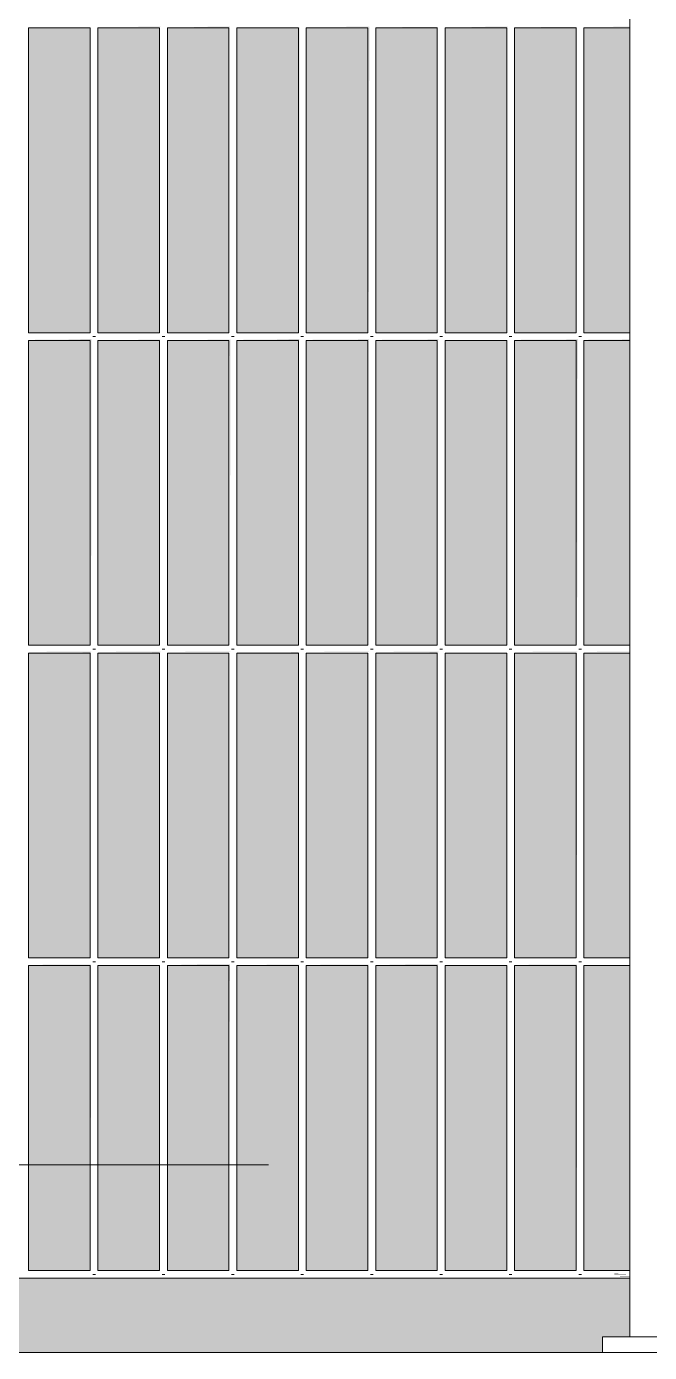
# Model space of a CAD drawing. Header units: metres. Extents: x -14 to 130, y -38 to 4.
# Drawn here: x 106.799 to 107.198, y -31.844 to -30.995 of the extents above; entities that cross this region are included whole.
import ezdxf

# ---------------------------------------------------------------- set-up
doc = ezdxf.new("R2010")
doc.units = ezdxf.units.M
doc.header["$MEASUREMENT"] = 0
for name, color, linetype in [('A-Ost_Ansicht Ost PP_2_140 Geländer transparent', 7, 'Continuous'), ('A-Ost_Ansicht Ost PP_2_717 Außen Ausstattung', 7, 'Continuous'), ('A-Ost_Ansicht Ost PP_2_725 Nachbarbebauung', 7, 'Continuous'), ('A-Ost_Ansicht Ost PP_2_910 Allgemein Bemaßung.x', 7, 'Continuous')]:
    doc.layers.add(name, color=color, linetype=linetype)

msp = doc.modelspace()

# ---------------------------------------------------------------- hatches: boundary and pattern name
at = {"layer": 'A-Ost_Ansicht Ost PP_2_140 Geländer transparent', "linetype": 'Continuous', "lineweight": 0, "true_color": 0x000000}
for points in [[(106.80016, -30.99623), (106.80016, -31.19123), (106.83962, -31.19123), (106.83962, -30.99623)], [(106.84462, -31.19123), (106.88409, -31.19123), (106.88409, -30.99623), (106.84462, -30.99623)], [(106.88909, -30.99623), (106.88909, -31.19123), (106.92855, -31.19123), (106.92855, -30.99623)], [(106.97302, -30.99623), (106.93355, -30.99623), (106.93355, -31.19123), (106.97302, -31.19123)], [(107.01748, -30.99623), (106.97802, -30.99623), (106.97802, -31.19123), (107.01748, -31.19123)], [(107.02248, -30.99623), (107.02248, -31.19123), (107.06194, -31.19123), (107.06194, -30.99623)], [(107.06694, -30.99623), (107.06694, -31.19123), (107.10641, -31.19123), (107.10641, -30.99623)], [(107.15087, -30.99623), (107.11141, -30.99623), (107.11141, -31.19123), (107.15087, -31.19123)], [(107.15587, -30.99623), (107.15587, -31.19123), (107.18533, -31.19123), (107.18533, -30.99623)], [(106.80016, -31.19623), (106.80016, -31.39123), (106.83962, -31.39123), (106.83962, -31.19623)], [(106.88409, -31.19623), (106.84462, -31.19623), (106.84462, -31.39123), (106.88409, -31.39123)], [(106.88909, -31.39123), (106.92855, -31.39123), (106.92855, -31.19623), (106.88909, -31.19623)], [(106.93355, -31.19623), (106.93355, -31.39123), (106.97302, -31.39123), (106.97302, -31.19623)], [(107.01748, -31.19623), (106.97802, -31.19623), (106.97802, -31.39123), (107.01748, -31.39123)], [(107.02248, -31.39123), (107.06194, -31.39123), (107.06194, -31.19623), (107.02248, -31.19623)], [(107.10641, -31.19623), (107.06694, -31.19623), (107.06694, -31.39123), (107.10641, -31.39123)], [(107.11141, -31.19623), (107.11141, -31.39123), (107.15087, -31.39123), (107.15087, -31.19623)], [(107.15587, -31.39123), (107.18533, -31.39123), (107.18533, -31.19623), (107.15587, -31.19623)], [(106.83962, -31.39623), (106.80016, -31.39623), (106.80016, -31.59123), (106.83962, -31.59123)], [(106.84462, -31.59123), (106.88409, -31.59123), (106.88409, -31.39623), (106.84462, -31.39623)], [(106.88909, -31.59123), (106.92855, -31.59123), (106.92855, -31.39623), (106.88909, -31.39623)], [(106.93355, -31.39623), (106.93355, -31.59123), (106.97302, -31.59123), (106.97302, -31.39623)], [(107.01748, -31.39623), (106.97802, -31.39623), (106.97802, -31.59123), (107.01748, -31.59123)], [(107.06194, -31.39623), (107.02248, -31.39623), (107.02248, -31.59123), (107.06194, -31.59123)], [(107.10641, -31.39623), (107.06694, -31.39623), (107.06694, -31.59123), (107.10641, -31.59123)], [(107.11141, -31.59123), (107.15087, -31.59123), (107.15087, -31.39623), (107.11141, -31.39623)], [(107.18533, -31.39623), (107.15587, -31.39623), (107.15587, -31.59123), (107.18533, -31.59123)], [(106.80016, -31.59623), (106.80016, -31.79123), (106.83962, -31.79123), (106.83962, -31.59623)], [(106.84462, -31.79123), (106.88409, -31.79123), (106.88409, -31.59623), (106.84462, -31.59623)], [(106.88909, -31.79123), (106.92855, -31.79123), (106.92855, -31.59623), (106.88909, -31.59623)], [(106.97302, -31.59623), (106.93355, -31.59623), (106.93355, -31.79123), (106.97302, -31.79123)], [(106.97802, -31.79123), (107.01748, -31.79123), (107.01748, -31.59623), (106.97802, -31.59623)], [(107.06194, -31.59623), (107.02248, -31.59623), (107.02248, -31.79123), (107.06194, -31.79123)], [(107.06694, -31.59623), (107.06694, -31.79123), (107.10641, -31.79123), (107.10641, -31.59623)], [(107.11141, -31.79123), (107.15087, -31.79123), (107.15087, -31.59623), (107.11141, -31.59623)], [(107.15587, -31.59623), (107.15587, -31.79123), (107.18533, -31.79123), (107.18533, -31.59623)], [(107.18533, -31.79623), (106.39444, -31.79623), (106.39444, -31.84373), (107.16781, -31.84373), (107.16781, -31.83373), (107.18533, -31.83373)]]:
    msp.add_hatch(color=18, dxfattribs=at).paths.add_polyline_path(points)
at = {"layer": 'A-Ost_Ansicht Ost PP_2_717 Außen Ausstattung', "linetype": 'Continuous', "lineweight": 0, "true_color": 0x000000}
for points in [[(106.79926, -30.99534), (106.84021, -30.99564)], [(106.79957, -30.99564), (106.83996, -30.99589)], [(106.79982, -30.99589), (106.83977, -30.99608)], [(106.80001, -30.99608), (106.83966, -30.99619)], [(106.83977, -30.99608), (106.83966, -31.19127)], [(106.83977, -30.99608), (106.83977, -31.19138), (106.83996, -30.99589)], [(106.84021, -30.99564), (106.83996, -31.19156)], [(106.84021, -31.19181), (106.84051, -30.99534)], [(106.88498, -30.99534), (106.84373, -30.99534), (106.88467, -30.99564)], [(106.84404, -30.99564), (106.88442, -30.99589)], [(106.84429, -30.99589), (106.88424, -30.99608)], [(106.84447, -30.99608), (106.88413, -30.99619)], [(106.88413, -30.99619), (106.88413, -31.19127), (106.88424, -30.99608)], [(106.88424, -31.19138), (106.88442, -30.99589)], [(106.88442, -31.19156), (106.88467, -30.99564)], [(106.88467, -31.19181), (106.88498, -30.99534)], [(106.92944, -30.99534), (106.88819, -30.99534), (106.92914, -30.99564)], [(106.92914, -30.99564), (106.8885, -30.99564), (106.92889, -30.99589)], [(106.92889, -30.99589), (106.88875, -30.99589), (106.9287, -30.99608)], [(106.88894, -30.99608), (106.92859, -30.99619)], [(106.9287, -30.99608), (106.92859, -31.19127)], [(106.9287, -31.19138), (106.92889, -30.99589)], [(106.92889, -31.19156), (106.92914, -30.99564)], [(106.92914, -31.19181), (106.92944, -30.99534)], [(106.93266, -30.99534), (106.9736, -30.99564)], [(106.93297, -30.99564), (106.97335, -30.99589)], [(106.93322, -30.99589), (106.97317, -30.99608)], [(106.97317, -30.99608), (106.9334, -30.99608), (106.97305, -30.99619)], [(106.97317, -30.99608), (106.97305, -31.19127)], [(106.97317, -31.19138), (106.97335, -30.99589)], [(106.97335, -31.19156), (106.9736, -30.99564)], [(106.9736, -30.99564), (106.9736, -31.19181), (106.97391, -30.99534)], [(107.01837, -30.99534), (106.97712, -30.99534), (107.01806, -30.99564)], [(106.97743, -30.99564), (107.01781, -30.99589)], [(107.01781, -30.99589), (106.97768, -30.99589), (107.01763, -30.99608)], [(106.97786, -30.99608), (107.01752, -30.99619)], [(107.01763, -30.99608), (107.01752, -31.19127)], [(107.01763, -31.19138), (107.01781, -30.99589)], [(107.01781, -31.19156), (107.01806, -30.99564)], [(107.01806, -30.99564), (107.01806, -31.19181), (107.01837, -30.99534)], [(107.02159, -30.99534), (107.06253, -30.99564)], [(107.06253, -30.99564), (107.02189, -30.99564), (107.06228, -30.99589)], [(107.06228, -30.99589), (107.02214, -30.99589), (107.06209, -30.99608)], [(107.06209, -30.99608), (107.02233, -30.99608), (107.06198, -30.99619)], [(107.06209, -30.99608), (107.06198, -31.19127)], [(107.06209, -31.19138), (107.06228, -30.99589)], [(107.06228, -31.19156), (107.06253, -30.99564)], [(107.06284, -30.99534), (107.06253, -31.19181)], [(107.1073, -30.99534), (107.06605, -30.99534), (107.10699, -30.99564)], [(107.10699, -30.99564), (107.06636, -30.99564), (107.10674, -30.99589)], [(107.06661, -30.99589), (107.10656, -30.99608)], [(107.10656, -30.99608), (107.06679, -30.99608), (107.10645, -30.99619)], [(107.10645, -30.99619), (107.10645, -31.19127), (107.10656, -30.99608)], [(107.10656, -31.19138), (107.10674, -30.99589)], [(107.10674, -31.19156), (107.10699, -30.99564)], [(107.10699, -31.19181), (107.1073, -30.99534)], [(107.11051, -30.99534), (107.15146, -30.99564)], [(107.15146, -30.99564), (107.11082, -30.99564), (107.15121, -30.99589)], [(107.15121, -30.99589), (107.11107, -30.99589), (107.15102, -30.99608)], [(107.11126, -30.99608), (107.15091, -30.99619)], [(107.15091, -31.19127), (107.15102, -30.99608)], [(107.15102, -30.99608), (107.15102, -31.19138), (107.15121, -30.99589)], [(107.15121, -31.19156), (107.15146, -30.99564)], [(107.15146, -31.19181), (107.15176, -30.99534)], [(107.18533, -30.99534), (107.15498, -30.99534), (107.18533, -30.99564)], [(107.15529, -30.99564), (107.18533, -30.99589)], [(107.18533, -30.99589), (107.15554, -30.99589), (107.18533, -30.99608)], [(107.18533, -30.99608), (107.15572, -30.99608), (107.18533, -30.99619)], [(106.84051, -31.19534), (106.79926, -31.19534), (106.84021, -31.19564)], [(106.84021, -31.19564), (106.84021, -31.39181), (106.84051, -31.19534)], [(106.84373, -31.19534), (106.88467, -31.19564)], [(106.88498, -31.19534), (106.88467, -31.39181)], [(106.88819, -31.19534), (106.92914, -31.19564)], [(106.92914, -31.19564), (106.92914, -31.39181), (106.92944, -31.19534)], [(106.97391, -31.19534), (106.93266, -31.19534), (106.9736, -31.19564)], [(106.97391, -31.19534), (106.9736, -31.39181)], [(107.01837, -31.19534), (106.97712, -31.19534), (107.01806, -31.19564)], [(107.01806, -31.39181), (107.01837, -31.19534)], [(107.06284, -31.19534), (107.02159, -31.19534), (107.06253, -31.19564)], [(107.06284, -31.19534), (107.06253, -31.39181)], [(107.06605, -31.19534), (107.10699, -31.19564)], [(107.10699, -31.39181), (107.1073, -31.19534)], [(107.15176, -31.19534), (107.11051, -31.19534), (107.15146, -31.19564)], [(107.15146, -31.19564), (107.15146, -31.39181), (107.15176, -31.19534)], [(107.18533, -31.19534), (107.15498, -31.19534), (107.18533, -31.19564)], [(107.17325, -31.19127), (107.18533, -31.19138)], [(107.17367, -31.19138), (107.18533, -31.19156)], [(107.17407, -31.19156), (107.18533, -31.19181)], [(107.17442, -31.19181), (107.18533, -31.19212)], [(107.17473, -31.19212), (107.18533, -31.19248)], [(107.17498, -31.19248), (107.18533, -31.19287)], [(107.17498, -31.19498), (107.18533, -31.19534)], [(107.17517, -31.19287), (107.18533, -31.1933)], [(107.17517, -31.19458), (107.18533, -31.19498)], [(107.17528, -31.1933), (107.18533, -31.19373)], [(107.17528, -31.19416), (107.18533, -31.19458)], [(107.17532, -31.19373), (107.18533, -31.19416)], [(106.84021, -31.19564), (106.79957, -31.19564), (106.83996, -31.19589)], [(106.79982, -31.19589), (106.83977, -31.19608)], [(106.83977, -31.19608), (106.80001, -31.19608), (106.83966, -31.19619)], [(106.83966, -31.39127), (106.83977, -31.19608)], [(106.83996, -31.19589), (106.83977, -31.39138)], [(106.84021, -31.19564), (106.83996, -31.39156)], [(106.88467, -31.19564), (106.84404, -31.19564), (106.88442, -31.19589)], [(106.88442, -31.19589), (106.84429, -31.19589), (106.88424, -31.19608)], [(106.88424, -31.19608), (106.84447, -31.19608), (106.88413, -31.19619)], [(106.88413, -31.19619), (106.88413, -31.39127), (106.88424, -31.19608)], [(106.88424, -31.19608), (106.88424, -31.39138), (106.88442, -31.19589)], [(106.88467, -31.19564), (106.88442, -31.39156)], [(106.92914, -31.19564), (106.8885, -31.19564), (106.92889, -31.19589)], [(106.88875, -31.19589), (106.9287, -31.19608)], [(106.88894, -31.19608), (106.92859, -31.19619)], [(106.9287, -31.19608), (106.92859, -31.39127)], [(106.9287, -31.19608), (106.9287, -31.39138), (106.92889, -31.19589)], [(106.92889, -31.39156), (106.92914, -31.19564)], [(106.9736, -31.19564), (106.93297, -31.19564), (106.97335, -31.19589)], [(106.93322, -31.19589), (106.97317, -31.19608)], [(106.9334, -31.19608), (106.97305, -31.19619)], [(106.97305, -31.19619), (106.97305, -31.39127), (106.97317, -31.19608)], [(106.97317, -31.19608), (106.97317, -31.39138), (106.97335, -31.19589)], [(106.9736, -31.19564), (106.97335, -31.39156)], [(106.97743, -31.19564), (107.01781, -31.19589)], [(107.01781, -31.19589), (106.97768, -31.19589), (107.01763, -31.19608)], [(107.01763, -31.19608), (106.97786, -31.19608), (107.01752, -31.19619)], [(107.01752, -31.19619), (107.01752, -31.39127), (107.01763, -31.19608)], [(107.01763, -31.19608), (107.01763, -31.39138), (107.01781, -31.19589)], [(107.01781, -31.39156), (107.01806, -31.19564)], [(107.02189, -31.19564), (107.06228, -31.19589)], [(107.02214, -31.19589), (107.06209, -31.19608)], [(107.06209, -31.19608), (107.02233, -31.19608), (107.06198, -31.19619)], [(107.06198, -31.19619), (107.06198, -31.39127), (107.06209, -31.19608)], [(107.06209, -31.19608), (107.06209, -31.39138), (107.06228, -31.19589)], [(107.06253, -31.19564), (107.06228, -31.39156)], [(107.06636, -31.19564), (107.10674, -31.19589)], [(107.06661, -31.19589), (107.10656, -31.19608)], [(107.10656, -31.19608), (107.06679, -31.19608), (107.10645, -31.19619)], [(107.10656, -31.19608), (107.10645, -31.39127)], [(107.10656, -31.19608), (107.10656, -31.39138), (107.10674, -31.19589)], [(107.10674, -31.39156), (107.10699, -31.19564)], [(107.11082, -31.19564), (107.15121, -31.19589)], [(107.15121, -31.19589), (107.11107, -31.19589), (107.15102, -31.19608)], [(107.11126, -31.19608), (107.15091, -31.19619)], [(107.15091, -31.19619), (107.15091, -31.39127), (107.15102, -31.19608)], [(107.15121, -31.19589), (107.15102, -31.39138)], [(107.15121, -31.19589), (107.15121, -31.39156), (107.15146, -31.19564)], [(107.15529, -31.19564), (107.18533, -31.19589)], [(107.15554, -31.19589), (107.18533, -31.19608)], [(107.15572, -31.19608), (107.18533, -31.19619)], [(106.84051, -31.39534), (106.79926, -31.39534), (106.84021, -31.39564)], [(106.84021, -31.39564), (106.79957, -31.39564), (106.83996, -31.39589)], [(106.83996, -31.39589), (106.79982, -31.39589), (106.83977, -31.39608)], [(106.83977, -31.39608), (106.80001, -31.39608), (106.83966, -31.39619)], [(106.83966, -31.59127), (106.83977, -31.39608)], [(106.83977, -31.39608), (106.83977, -31.59138), (106.83996, -31.39589)], [(106.84021, -31.39564), (106.83996, -31.59156)], [(106.84021, -31.59181), (106.84051, -31.39534)], [(106.88498, -31.39534), (106.84373, -31.39534), (106.88467, -31.39564)], [(106.88467, -31.39564), (106.84404, -31.39564), (106.88442, -31.39589)], [(106.88442, -31.39589), (106.84429, -31.39589), (106.88424, -31.39608)], [(106.84447, -31.39608), (106.88413, -31.39619)], [(106.88413, -31.59127), (106.88424, -31.39608)], [(106.88442, -31.39589), (106.88424, -31.59138)], [(106.88442, -31.59156), (106.88467, -31.39564)], [(106.88467, -31.59181), (106.88498, -31.39534)], [(106.92944, -31.39534), (106.88819, -31.39534), (106.92914, -31.39564)], [(106.8885, -31.39564), (106.92889, -31.39589)], [(106.92889, -31.39589), (106.88875, -31.39589), (106.9287, -31.39608)], [(106.9287, -31.39608), (106.88894, -31.39608), (106.92859, -31.39619)], [(106.92859, -31.39619), (106.92859, -31.59127), (106.9287, -31.39608)], [(106.9287, -31.59138), (106.92889, -31.39589)], [(106.92889, -31.59156), (106.92914, -31.39564)], [(106.92914, -31.59181), (106.92944, -31.39534)], [(106.93266, -31.39534), (106.9736, -31.39564)], [(106.9736, -31.39564), (106.93297, -31.39564), (106.97335, -31.39589)], [(106.97335, -31.39589), (106.93322, -31.39589), (106.97317, -31.39608)], [(106.9334, -31.39608), (106.97305, -31.39619)], [(106.97305, -31.59127), (106.97317, -31.39608)], [(106.97317, -31.59138), (106.97335, -31.39589)], [(106.97335, -31.59156), (106.9736, -31.39564)], [(106.9736, -31.59181), (106.97391, -31.39534)], [(107.01837, -31.39534), (106.97712, -31.39534), (107.01806, -31.39564)], [(106.97743, -31.39564), (107.01781, -31.39589)], [(107.01781, -31.39589), (106.97768, -31.39589), (107.01763, -31.39608)], [(106.97786, -31.39608), (107.01752, -31.39619)], [(107.01763, -31.39608), (107.01752, -31.59127)], [(107.01781, -31.39589), (107.01763, -31.59138)], [(107.01781, -31.59156), (107.01806, -31.39564)], [(107.01806, -31.59181), (107.01837, -31.39534)], [(107.06284, -31.39534), (107.02159, -31.39534), (107.06253, -31.39564)], [(107.06253, -31.39564), (107.02189, -31.39564), (107.06228, -31.39589)], [(107.06228, -31.39589), (107.02214, -31.39589), (107.06209, -31.39608)], [(107.02233, -31.39608), (107.06198, -31.39619)], [(107.06198, -31.39619), (107.06198, -31.59127), (107.06209, -31.39608)], [(107.06228, -31.39589), (107.06209, -31.59138)], [(107.06228, -31.59156), (107.06253, -31.39564)], [(107.06253, -31.59181), (107.06284, -31.39534)], [(107.06605, -31.39534), (107.10699, -31.39564)], [(107.06636, -31.39564), (107.10674, -31.39589)], [(107.06661, -31.39589), (107.10656, -31.39608)], [(107.10656, -31.39608), (107.06679, -31.39608), (107.10645, -31.39619)], [(107.10645, -31.59127), (107.10656, -31.39608)], [(107.10674, -31.39589), (107.10656, -31.59138)], [(107.10674, -31.59156), (107.10699, -31.39564)], [(107.10699, -31.59181), (107.1073, -31.39534)], [(107.15176, -31.39534), (107.11051, -31.39534), (107.15146, -31.39564)], [(107.11082, -31.39564), (107.15121, -31.39589)], [(107.15121, -31.39589), (107.11107, -31.39589), (107.15102, -31.39608)], [(107.11126, -31.39608), (107.15091, -31.39619)], [(107.15091, -31.59127), (107.15102, -31.39608)], [(107.15102, -31.59138), (107.15121, -31.39589)], [(107.15121, -31.39589), (107.15121, -31.59156), (107.15146, -31.39564)], [(107.15146, -31.59181), (107.15176, -31.39534)], [(107.18533, -31.39534), (107.15498, -31.39534), (107.18533, -31.39564)], [(107.15529, -31.39564), (107.18533, -31.39589)], [(107.18533, -31.39589), (107.15554, -31.39589), (107.18533, -31.39608)], [(107.18533, -31.39608), (107.15572, -31.39608), (107.18533, -31.39619)], [(107.17325, -31.39127), (107.18533, -31.39138)], [(107.17367, -31.39138), (107.18533, -31.39156)], [(107.17407, -31.39156), (107.18533, -31.39181)], [(107.17442, -31.39181), (107.18533, -31.39212)], [(107.17473, -31.39212), (107.18533, -31.39248)], [(107.17498, -31.39248), (107.18533, -31.39287)], [(107.17498, -31.39498), (107.18532, -31.39534)], [(107.17517, -31.39287), (107.18533, -31.3933)], [(107.17517, -31.39458), (107.18533, -31.39498)], [(107.17528, -31.3933), (107.18533, -31.39373)], [(107.17528, -31.39416), (107.18533, -31.39458)], [(107.17532, -31.39373), (107.18533, -31.39416)], [(107.17325, -31.59127), (107.18533, -31.59138)], [(107.17367, -31.59138), (107.18533, -31.59156)], [(107.17407, -31.59156), (107.18533, -31.59181)], [(107.17442, -31.59181), (107.18533, -31.59212)], [(107.17473, -31.59212), (107.18533, -31.59248)], [(107.17498, -31.59248), (107.18533, -31.59287)], [(107.17517, -31.59287), (107.18533, -31.5933)], [(107.17528, -31.5933), (107.18533, -31.59373)], [(107.17528, -31.59416), (107.18533, -31.59458)], [(107.17532, -31.59373), (107.18533, -31.59416)], [(106.79926, -31.59534), (106.84021, -31.59564)], [(106.84021, -31.59564), (106.79957, -31.59564), (106.83996, -31.59589)], [(106.83996, -31.59589), (106.79982, -31.59589), (106.83977, -31.59608)], [(106.80001, -31.59608), (106.83966, -31.59619)], [(106.83977, -31.59608), (106.83966, -31.79127)], [(106.83977, -31.59608), (106.83977, -31.79138), (106.83996, -31.59589)], [(106.83996, -31.59589), (106.83996, -31.79156), (106.84021, -31.59564)], [(106.84021, -31.79181), (106.84051, -31.59534)], [(106.84373, -31.59534), (106.88467, -31.59564)], [(106.84404, -31.59564), (106.88442, -31.59589)], [(106.88442, -31.59589), (106.84429, -31.59589), (106.88424, -31.59608)], [(106.84447, -31.59608), (106.88413, -31.59619)], [(106.88424, -31.59608), (106.88413, -31.79127)], [(106.88424, -31.79138), (106.88442, -31.59589)], [(106.88442, -31.79156), (106.88467, -31.59564)], [(106.88498, -31.59534), (106.88467, -31.79181)], [(106.92944, -31.59534), (106.88819, -31.59534), (106.92914, -31.59564)], [(106.92914, -31.59564), (106.8885, -31.59564), (106.92889, -31.59589)], [(106.88875, -31.59589), (106.9287, -31.59608)], [(106.9287, -31.59608), (106.88894, -31.59608), (106.92859, -31.59619)], [(106.9287, -31.59608), (106.92859, -31.79127)], [(106.9287, -31.59608), (106.9287, -31.79138), (106.92889, -31.59589)], [(106.92889, -31.59589), (106.92889, -31.79156), (106.92914, -31.59564)], [(106.92944, -31.59534), (106.92914, -31.79181)], [(106.97391, -31.59534), (106.93266, -31.59534), (106.9736, -31.59564)], [(106.93297, -31.59564), (106.97335, -31.59589)], [(106.97335, -31.59589), (106.93322, -31.59589), (106.97317, -31.59608)], [(106.9334, -31.59608), (106.97305, -31.59619)], [(106.97305, -31.79127), (106.97317, -31.59608)], [(106.97317, -31.59608), (106.97317, -31.79138), (106.97335, -31.59589)], [(106.97335, -31.79156), (106.9736, -31.59564)], [(106.9736, -31.79181), (106.97391, -31.59534)], [(106.97712, -31.59534), (107.01806, -31.59564)], [(107.01806, -31.59564), (106.97743, -31.59564), (107.01781, -31.59589)], [(106.97768, -31.59589), (107.01763, -31.59608)], [(107.01763, -31.59608), (106.97786, -31.59608), (107.01752, -31.59619)], [(107.01752, -31.79127), (107.01763, -31.59608)], [(107.01763, -31.59608), (107.01763, -31.79138), (107.01781, -31.59589)], [(107.01781, -31.79156), (107.01806, -31.59564)], [(107.01806, -31.79181), (107.01837, -31.59534)], [(107.06284, -31.59534), (107.02159, -31.59534), (107.06253, -31.59564)], [(107.06253, -31.59564), (107.02189, -31.59564), (107.06228, -31.59589)], [(107.02214, -31.59589), (107.06209, -31.59608)], [(107.06209, -31.59608), (107.02233, -31.59608), (107.06198, -31.59619)], [(107.06198, -31.79127), (107.06209, -31.59608)], [(107.06209, -31.59608), (107.06209, -31.79138), (107.06228, -31.59589)], [(107.06228, -31.79156), (107.06253, -31.59564)], [(107.06284, -31.59534), (107.06253, -31.79181)], [(107.06605, -31.59534), (107.10699, -31.59564)], [(107.06636, -31.59564), (107.10674, -31.59589)], [(107.06661, -31.59589), (107.10656, -31.59608)], [(107.10656, -31.59608), (107.06679, -31.59608), (107.10645, -31.59619)], [(107.10645, -31.79127), (107.10656, -31.59608)], [(107.10656, -31.59608), (107.10656, -31.79138), (107.10674, -31.59589)], [(107.10674, -31.79156), (107.10699, -31.59564)], [(107.10699, -31.79181), (107.1073, -31.59534)], [(107.11051, -31.59534), (107.15146, -31.59564)], [(107.15146, -31.59564), (107.11082, -31.59564), (107.15121, -31.59589)], [(107.15121, -31.59589), (107.11107, -31.59589), (107.15102, -31.59608)], [(107.11126, -31.59608), (107.15091, -31.59619)], [(107.15091, -31.79127), (107.15102, -31.59608)], [(107.15102, -31.79138), (107.15121, -31.59589)], [(107.15121, -31.59589), (107.15121, -31.79156), (107.15146, -31.59564)], [(107.15146, -31.79181), (107.15176, -31.59534)], [(107.15498, -31.59534), (107.18533, -31.59564)], [(107.15529, -31.59564), (107.18533, -31.59589)], [(107.15554, -31.59589), (107.18533, -31.59608)], [(107.15572, -31.59608), (107.18533, -31.59619)], [(107.17498, -31.59498), (107.18533, -31.59534)], [(107.17517, -31.59458), (107.18533, -31.59498)], [(106.32105, -31.79534), (107.18533, -31.79564)], [(106.32105, -31.79564), (107.18533, -31.79589)], [(107.18533, -31.79589), (106.32105, -31.79589), (107.18533, -31.79608)], [(107.18533, -31.79608), (106.32105, -31.79608), (107.18533, -31.79619)], [(107.17325, -31.79127), (107.18533, -31.79138)], [(107.17367, -31.79138), (107.18533, -31.79156)], [(107.17407, -31.79156), (107.18533, -31.79181)], [(107.17442, -31.79181), (107.18533, -31.79212)], [(107.17473, -31.79212), (107.18533, -31.79248)], [(107.17498, -31.79248), (107.18533, -31.79287)], [(107.18533, -31.79498), (107.17498, -31.79498), (107.18533, -31.79534)], [(107.17517, -31.79287), (107.18533, -31.7933)], [(107.17517, -31.79458), (107.18533, -31.79498)], [(107.17532, -31.79373), (107.18533, -31.79373), (107.17528, -31.7933)], [(107.17528, -31.79416), (107.18533, -31.79458)], [(107.17532, -31.79373), (107.18533, -31.79416)]]:
    msp.add_hatch(color=18, dxfattribs=at).paths.add_polyline_path(points)

# ---------------------------------------------------------------- linework, layer by layer
at = {"layer": 'A-Ost_Ansicht Ost PP_2_717 Außen Ausstattung', "color": 7, "linetype": 'Continuous', "lineweight": 13, "ltscale": 1000}
for p, q in [((107.18533, -31.83373), (107.18533, -30.39373)), ((106.80016, -30.99623), (106.83962, -30.99623)), ((106.80016, -31.19124), (106.80016, -30.99623)), ((106.83962, -31.19124), (106.83962, -30.99623)), ((106.84462, -30.99623), (106.88409, -30.99623)), ((106.84462, -31.19124), (106.84462, -30.99623)), ((106.88409, -31.19124), (106.88409, -30.99623)), ((106.88909, -30.99623), (106.92855, -30.99623)), ((106.88909, -31.19124), (106.88909, -30.99623)), ((106.92855, -31.19124), (106.92855, -30.99623)), ((106.93355, -30.99623), (106.97302, -30.99623)), ((106.93355, -31.19124), (106.93355, -30.99623)), ((106.97302, -31.19124), (106.97302, -30.99623)), ((106.97802, -30.99623), (107.01748, -30.99623)), ((106.97802, -31.19124), (106.97802, -30.99623)), ((107.01748, -31.19124), (107.01748, -30.99623)), ((107.02248, -30.99623), (107.06194, -30.99623)), ((107.02248, -31.19124), (107.02248, -30.99623)), ((107.06194, -31.19124), (107.06194, -30.99623)), ((107.06694, -30.99623), (107.10641, -30.99623)), ((107.06694, -31.19124), (107.06694, -30.99623)), ((107.10641, -31.19124), (107.10641, -30.99623)), ((107.11141, -30.99623), (107.15087, -30.99623)), ((107.11141, -31.19124), (107.11141, -30.99623)), ((107.15087, -31.19124), (107.15087, -30.9962)), ((107.15587, -31.19124), (107.15587, -30.9962)), ((107.15587, -30.99623), (107.18533, -30.99623)), ((106.80016, -31.19123), (106.83962, -31.19123)), ((106.84127, -31.19373), (106.84169, -31.19373)), ((106.84169, -31.19373), (106.84212, -31.19373)), ((106.84212, -31.19373), (106.84256, -31.19373)), ((106.84256, -31.19373), (106.84298, -31.19373)), ((106.84462, -31.19123), (106.88409, -31.19123)), ((106.88573, -31.19373), (106.88615, -31.19373)), ((106.88615, -31.19373), (106.88659, -31.19373)), ((106.88659, -31.19373), (106.88702, -31.19373)), ((106.88702, -31.19373), (106.88744, -31.19373)), ((106.88909, -31.19123), (106.92855, -31.19123)), ((106.93019, -31.19373), (106.93062, -31.19373)), ((106.93062, -31.19373), (106.93105, -31.19373)), ((106.93105, -31.19373), (106.93148, -31.19373)), ((106.93148, -31.19373), (106.9319, -31.19373)), ((106.93355, -31.19123), (106.97302, -31.19123)), ((106.97466, -31.19373), (106.97508, -31.19373)), ((106.97508, -31.19373), (106.97551, -31.19373)), ((106.97551, -31.19373), (106.97595, -31.19373)), ((106.97595, -31.19373), (106.97637, -31.19373)), ((106.97802, -31.19123), (107.01748, -31.19123)), ((107.01912, -31.19373), (107.01954, -31.19373)), ((107.01954, -31.19373), (107.01998, -31.19373)), ((107.01998, -31.19373), (107.02041, -31.19373)), ((107.02041, -31.19373), (107.02083, -31.19373)), ((107.02248, -31.19123), (107.06195, -31.19123)), ((107.06359, -31.19373), (107.06401, -31.19373)), ((107.06401, -31.19373), (107.06444, -31.19373)), ((107.06444, -31.19373), (107.06488, -31.19373)), ((107.06488, -31.19373), (107.0653, -31.19373)), ((107.06694, -31.19123), (107.10641, -31.19123)), ((107.10805, -31.19373), (107.10847, -31.19373)), ((107.10847, -31.19373), (107.10891, -31.19373)), ((107.10891, -31.19373), (107.10934, -31.19373)), ((107.10934, -31.19373), (107.10976, -31.19373)), ((107.11141, -31.19123), (107.15087, -31.19123)), ((107.15252, -31.19373), (107.15294, -31.19373)), ((107.15294, -31.19373), (107.15337, -31.19373)), ((107.15337, -31.19373), (107.15381, -31.19373)), ((107.15381, -31.19373), (107.15423, -31.19373)), ((107.15587, -31.19123), (107.18533, -31.19123)), ((106.80016, -31.19623), (106.83962, -31.19623)), ((106.80016, -31.39124), (106.80016, -31.19623)), ((106.83962, -31.39124), (106.83962, -31.19623)), ((106.84462, -31.19623), (106.88409, -31.19623)), ((106.84462, -31.39124), (106.84462, -31.19623)), ((106.88409, -31.39124), (106.88409, -31.19623)), ((106.88909, -31.19623), (106.92855, -31.19623)), ((106.88909, -31.39124), (106.88909, -31.19623)), ((106.92855, -31.39124), (106.92855, -31.19623)), ((106.93355, -31.19623), (106.97302, -31.19623)), ((106.93355, -31.39124), (106.93355, -31.19623)), ((106.97302, -31.39124), (106.97302, -31.19623)), ((106.97802, -31.19623), (107.01748, -31.19623)), ((106.97802, -31.39124), (106.97802, -31.19623)), ((107.01748, -31.39124), (107.01748, -31.19623)), ((107.02248, -31.19623), (107.06194, -31.19623)), ((107.02248, -31.39124), (107.02248, -31.19623)), ((107.06194, -31.39124), (107.06194, -31.19623)), ((107.06694, -31.19623), (107.10641, -31.19623)), ((107.06694, -31.39124), (107.06694, -31.19623)), ((107.10641, -31.39124), (107.10641, -31.19623)), ((107.11141, -31.19623), (107.15087, -31.19623)), ((107.11141, -31.39124), (107.11141, -31.19623)), ((107.15087, -31.39124), (107.15087, -31.1962)), ((107.15587, -31.39124), (107.15587, -31.1962)), ((107.15587, -31.19623), (107.18533, -31.19623)), ((106.80016, -31.39123), (106.83962, -31.39123)), ((106.80016, -31.39623), (106.83962, -31.39623)), ((106.80016, -31.59124), (106.80016, -31.39623)), ((106.83962, -31.59124), (106.83962, -31.39623)), ((106.84127, -31.39373), (106.84169, -31.39373)), ((106.84169, -31.39373), (106.84212, -31.39373)), ((106.84212, -31.39373), (106.84256, -31.39373)), ((106.84256, -31.39373), (106.84298, -31.39373)), ((106.84462, -31.39123), (106.88409, -31.39123)), ((106.84462, -31.39623), (106.88409, -31.39623)), ((106.84462, -31.59124), (106.84462, -31.39623)), ((106.88409, -31.59124), (106.88409, -31.39623)), ((106.88573, -31.39373), (106.88615, -31.39373)), ((106.88615, -31.39373), (106.88659, -31.39373)), ((106.88659, -31.39373), (106.88702, -31.39373)), ((106.88702, -31.39373), (106.88744, -31.39373)), ((106.88909, -31.39123), (106.92855, -31.39123)), ((106.88909, -31.39623), (106.92855, -31.39623)), ((106.88909, -31.59124), (106.88909, -31.39623)), ((106.92855, -31.59124), (106.92855, -31.39623)), ((106.93019, -31.39373), (106.93062, -31.39373)), ((106.93062, -31.39373), (106.93105, -31.39373)), ((106.93105, -31.39373), (106.93148, -31.39373)), ((106.93148, -31.39373), (106.9319, -31.39373)), ((106.93355, -31.39123), (106.97302, -31.39123)), ((106.93355, -31.39623), (106.97302, -31.39623)), ((106.93355, -31.59124), (106.93355, -31.39623)), ((106.97302, -31.59124), (106.97302, -31.39623)), ((106.97466, -31.39373), (106.97508, -31.39373)), ((106.97508, -31.39373), (106.97551, -31.39373)), ((106.97551, -31.39373), (106.97595, -31.39373)), ((106.97595, -31.39373), (106.97637, -31.39373)), ((106.97802, -31.39123), (107.01748, -31.39123)), ((106.97802, -31.39623), (107.01748, -31.39623)), ((106.97802, -31.59124), (106.97802, -31.39623)), ((107.01748, -31.59124), (107.01748, -31.39623)), ((107.01912, -31.39373), (107.01954, -31.39373)), ((107.01954, -31.39373), (107.01998, -31.39373)), ((107.01998, -31.39373), (107.02041, -31.39373)), ((107.02041, -31.39373), (107.02083, -31.39373)), ((107.02248, -31.39123), (107.06195, -31.39123)), ((107.02248, -31.39623), (107.06194, -31.39623)), ((107.02248, -31.59124), (107.02248, -31.39623)), ((107.06194, -31.59124), (107.06194, -31.39623)), ((107.06359, -31.39373), (107.06401, -31.39373)), ((107.06401, -31.39373), (107.06444, -31.39373)), ((107.06444, -31.39373), (107.06488, -31.39373)), ((107.06488, -31.39373), (107.0653, -31.39373)), ((107.06694, -31.39123), (107.10641, -31.39123)), ((107.06694, -31.39623), (107.10641, -31.39623)), ((107.06694, -31.59124), (107.06694, -31.39623)), ((107.10641, -31.59124), (107.10641, -31.39623)), ((107.10805, -31.39373), (107.10847, -31.39373)), ((107.10847, -31.39373), (107.10891, -31.39373)), ((107.10891, -31.39373), (107.10934, -31.39373)), ((107.10934, -31.39373), (107.10976, -31.39373)), ((107.11141, -31.39123), (107.15087, -31.39123)), ((107.11141, -31.39623), (107.15087, -31.39623)), ((107.11141, -31.59124), (107.11141, -31.39623)), ((107.15087, -31.59124), (107.15087, -31.3962)), ((107.15252, -31.39373), (107.15294, -31.39373)), ((107.15294, -31.39373), (107.15337, -31.39373)), ((107.15337, -31.39373), (107.15381, -31.39373)), ((107.15381, -31.39373), (107.15423, -31.39373)), ((107.15587, -31.39123), (107.18533, -31.39123)), ((107.15587, -31.59124), (107.15587, -31.3962)), ((107.15587, -31.39623), (107.18533, -31.39623)), ((106.80016, -31.59123), (106.83962, -31.59123)), ((106.84127, -31.59373), (106.84169, -31.59373)), ((106.84169, -31.59373), (106.84212, -31.59373)), ((106.84212, -31.59373), (106.84256, -31.59373)), ((106.84256, -31.59373), (106.84298, -31.59373)), ((106.84462, -31.59123), (106.88409, -31.59123)), ((106.88573, -31.59373), (106.88615, -31.59373)), ((106.88615, -31.59373), (106.88659, -31.59373)), ((106.88659, -31.59373), (106.88702, -31.59373)), ((106.88702, -31.59373), (106.88744, -31.59373)), ((106.88909, -31.59123), (106.92855, -31.59123)), ((106.93019, -31.59373), (106.93062, -31.59373)), ((106.93062, -31.59373), (106.93105, -31.59373)), ((106.93105, -31.59373), (106.93148, -31.59373)), ((106.93148, -31.59373), (106.9319, -31.59373)), ((106.93355, -31.59123), (106.97302, -31.59123)), ((106.97466, -31.59373), (106.97508, -31.59373)), ((106.97508, -31.59373), (106.97551, -31.59373)), ((106.97551, -31.59373), (106.97595, -31.59373)), ((106.97595, -31.59373), (106.97637, -31.59373)), ((106.97802, -31.59123), (107.01748, -31.59123)), ((107.01912, -31.59373), (107.01954, -31.59373)), ((107.01954, -31.59373), (107.01998, -31.59373)), ((107.01998, -31.59373), (107.02041, -31.59373)), ((107.02041, -31.59373), (107.02083, -31.59373)), ((107.02248, -31.59123), (107.06195, -31.59123)), ((107.06359, -31.59373), (107.06401, -31.59373)), ((107.06401, -31.59373), (107.06444, -31.59373)), ((107.06444, -31.59373), (107.06488, -31.59373)), ((107.06488, -31.59373), (107.0653, -31.59373)), ((107.06694, -31.59123), (107.10641, -31.59123)), ((107.10805, -31.59373), (107.10847, -31.59373)), ((107.10847, -31.59373), (107.10891, -31.59373)), ((107.10891, -31.59373), (107.10934, -31.59373)), ((107.10934, -31.59373), (107.10976, -31.59373)), ((107.11141, -31.59123), (107.15087, -31.59123)), ((107.15252, -31.59373), (107.15294, -31.59373)), ((107.15294, -31.59373), (107.15337, -31.59373)), ((107.15337, -31.59373), (107.15381, -31.59373)), ((107.15381, -31.59373), (107.15423, -31.59373)), ((107.15587, -31.59123), (107.18533, -31.59123)), ((106.80016, -31.59623), (106.83962, -31.59623)), ((106.80016, -31.79124), (106.80016, -31.59623)), ((106.83962, -31.79124), (106.83962, -31.59623)), ((106.84462, -31.59623), (106.88409, -31.59623)), ((106.84462, -31.79124), (106.84462, -31.59623)), ((106.88409, -31.79124), (106.88409, -31.59623)), ((106.88909, -31.59623), (106.92855, -31.59623)), ((106.88909, -31.79124), (106.88909, -31.59623)), ((106.92855, -31.79124), (106.92855, -31.59623)), ((106.93355, -31.59623), (106.97302, -31.59623)), ((106.93355, -31.79124), (106.93355, -31.59623)), ((106.97302, -31.79124), (106.97302, -31.59623)), ((106.97802, -31.59623), (107.01748, -31.59623)), ((106.97802, -31.79124), (106.97802, -31.59623)), ((107.01748, -31.79124), (107.01748, -31.59623)), ((107.02248, -31.59623), (107.06194, -31.59623)), ((107.02248, -31.79124), (107.02248, -31.59623)), ((107.06194, -31.79124), (107.06194, -31.59623)), ((107.06694, -31.59623), (107.10641, -31.59623)), ((107.06694, -31.79124), (107.06694, -31.59623)), ((107.10641, -31.79124), (107.10641, -31.59623)), ((107.11141, -31.59623), (107.15087, -31.59623)), ((107.11141, -31.79124), (107.11141, -31.59623)), ((107.15087, -31.79124), (107.15087, -31.5962)), ((107.15587, -31.79124), (107.15587, -31.5962)), ((107.15587, -31.59623), (107.18533, -31.59623)), ((106.32104, -31.79623), (107.18533, -31.79623)), ((106.80016, -31.79123), (106.83962, -31.79123)), ((106.84127, -31.79373), (106.84169, -31.79373)), ((106.84169, -31.79373), (106.84212, -31.79373)), ((106.84212, -31.79373), (106.84256, -31.79373)), ((106.84256, -31.79373), (106.84298, -31.79373)), ((106.84462, -31.79123), (106.88409, -31.79123)), ((106.88573, -31.79373), (106.88615, -31.79373)), ((106.88615, -31.79373), (106.88659, -31.79373)), ((106.88659, -31.79373), (106.88702, -31.79373)), ((106.88702, -31.79373), (106.88744, -31.79373)), ((106.88909, -31.79123), (106.92855, -31.79123)), ((106.93019, -31.79373), (106.93062, -31.79373)), ((106.93062, -31.79373), (106.93105, -31.79373)), ((106.93105, -31.79373), (106.93148, -31.79373)), ((106.93148, -31.79373), (106.9319, -31.79373)), ((106.93355, -31.79123), (106.97302, -31.79123)), ((106.97466, -31.79373), (106.97508, -31.79373)), ((106.97508, -31.79373), (106.97551, -31.79373)), ((106.97551, -31.79373), (106.97595, -31.79373)), ((106.97595, -31.79373), (106.97637, -31.79373)), ((106.97802, -31.79123), (107.01748, -31.79123)), ((107.01912, -31.79373), (107.01954, -31.79373)), ((107.01954, -31.79373), (107.01998, -31.79373)), ((107.01998, -31.79373), (107.02041, -31.79373)), ((107.02041, -31.79373), (107.02083, -31.79373)), ((107.02248, -31.79123), (107.06195, -31.79123)), ((107.06359, -31.79373), (107.06401, -31.79373)), ((107.06401, -31.79373), (107.06444, -31.79373)), ((107.06444, -31.79373), (107.06488, -31.79373)), ((107.06488, -31.79373), (107.0653, -31.79373)), ((107.06694, -31.79123), (107.10641, -31.79123)), ((107.10805, -31.79373), (107.10847, -31.79373)), ((107.10847, -31.79373), (107.10891, -31.79373)), ((107.10891, -31.79373), (107.10934, -31.79373)), ((107.10934, -31.79373), (107.10976, -31.79373)), ((107.11141, -31.79123), (107.15087, -31.79123)), ((107.15252, -31.79373), (107.15294, -31.79373)), ((107.15294, -31.79373), (107.15337, -31.79373)), ((107.15337, -31.79373), (107.15381, -31.79373)), ((107.15381, -31.79373), (107.15423, -31.79373)), ((107.15587, -31.79123), (107.18533, -31.79123)), ((107.16781, -31.83373), (107.22781, -31.83373)), ((107.16781, -31.84373), (107.16781, -31.83373))]:
    msp.add_line(p, q, dxfattribs=at)
at = {"layer": 'A-Ost_Ansicht Ost PP_2_725 Nachbarbebauung', "color": 8, "linetype": 'Continuous', "lineweight": 13, "ltscale": 1000}
msp.add_line((105.94286, -31.84373), (107.49202, -31.84373), dxfattribs=at)
at = {"layer": 'A-Ost_Ansicht Ost PP_2_910 Allgemein Bemaßung.x', "color": 7, "linetype": 'Continuous', "lineweight": 13, "ltscale": 1000}
msp.add_line((105.40617, -31.72373), (106.95395, -31.72373), dxfattribs=at)

doc.saveas('drawing.dxf')
